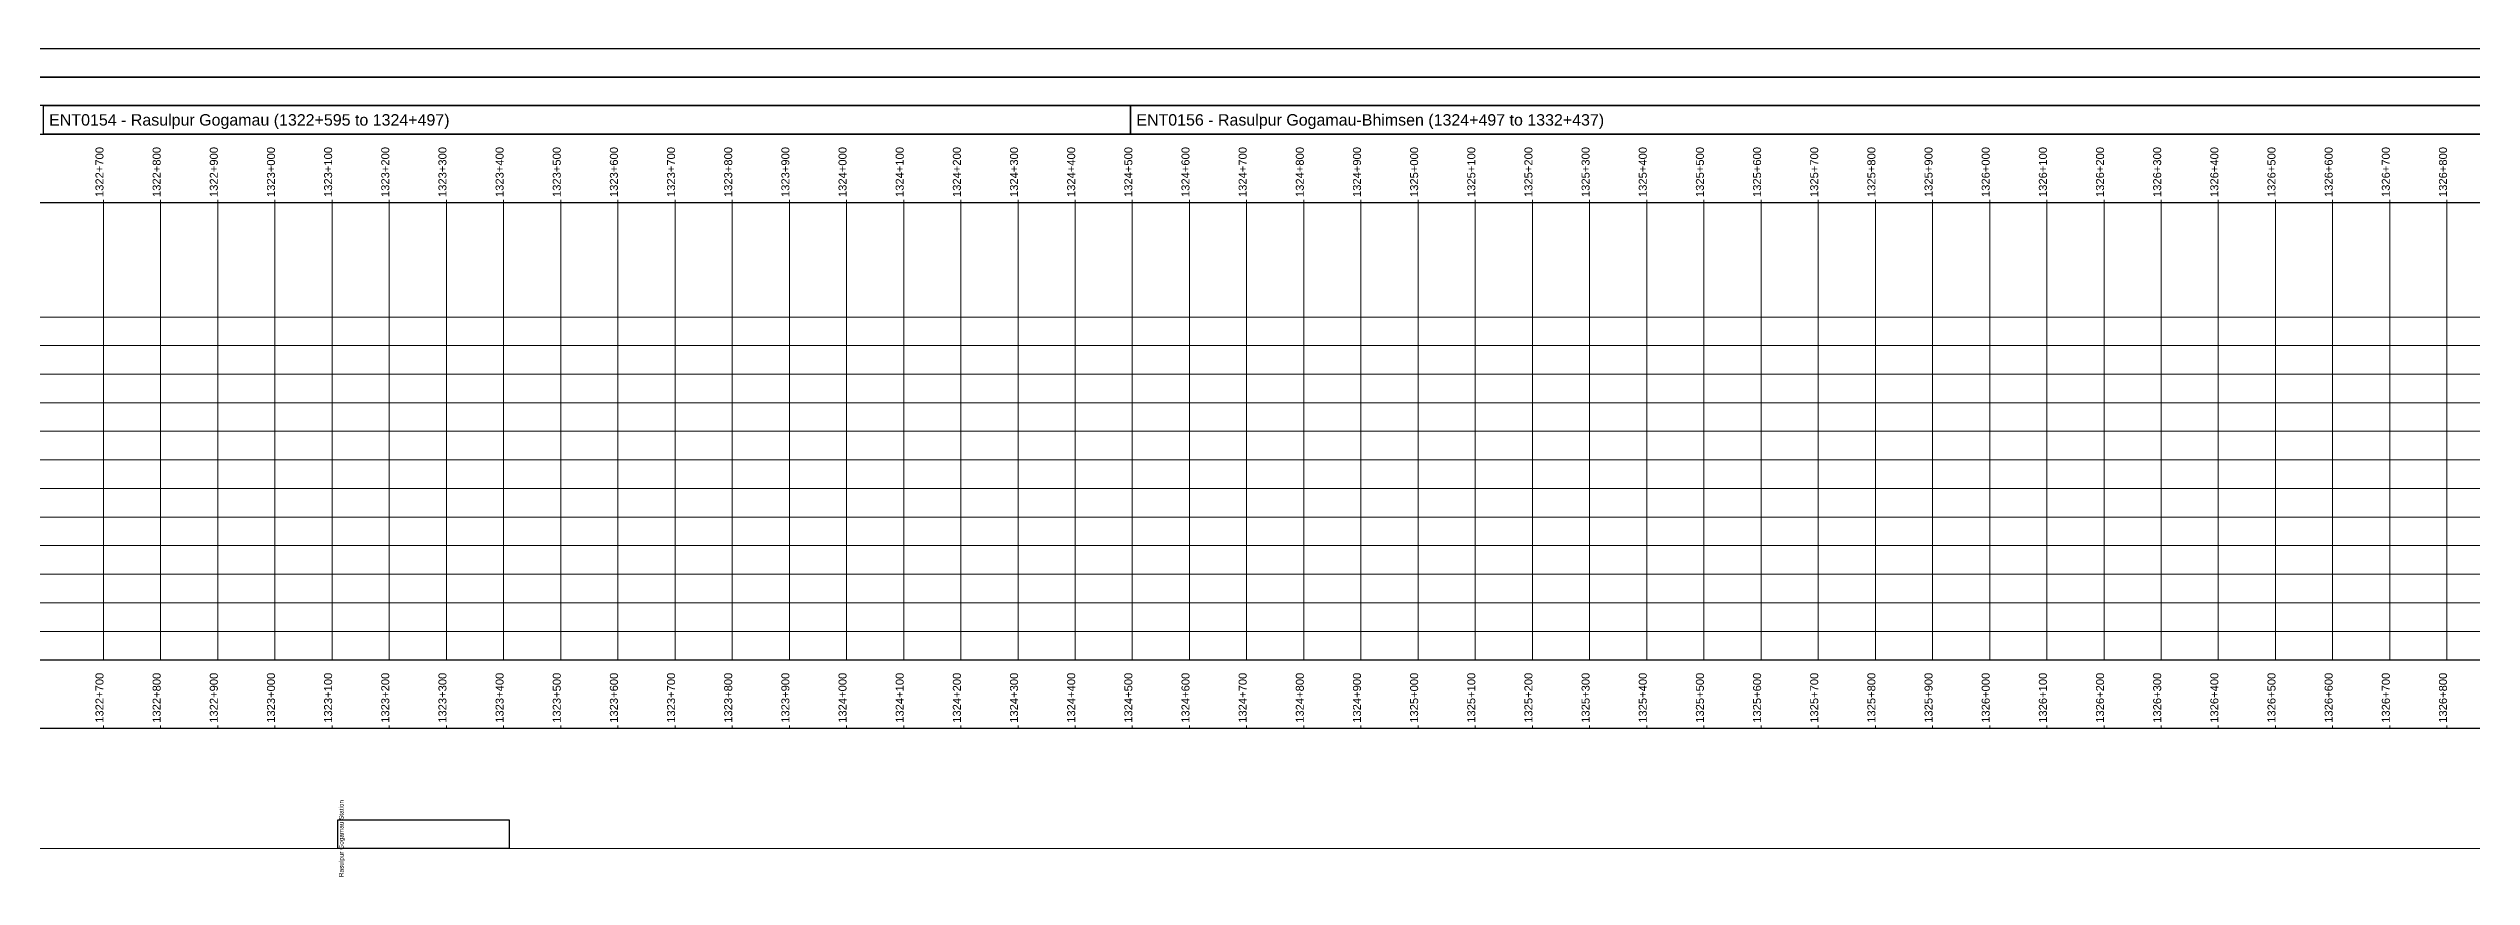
# Model space of a CAD drawing. Extents: x 1318964 to 1334763, y 3551 to 5000.
# Drawn here: x 1322604 to 1326843, y 3551 to 5000 of the extents above; entities that cross this region are included whole.
import ezdxf

# ---------------------------------------------------------------- set-up
doc = ezdxf.new("R2010")
doc.units = 0
doc.linetypes.add('Dashed', pattern=[0])
for name, color, linetype in [('Activity Lines', 7, 'Continuous'), ('Chainage Text', 7, 'Continuous'), ('Entity', 7, 'Continuous'), ('Markers-One', 7, 'Continuous'), ('Outer Box', 7, 'Continuous'), ('Package', 7, 'Continuous'), ('Section', 7, 'Continuous'), ('Vertical Chainage Lines', 7, 'Continuous')]:
    doc.layers.add(name, color=color, linetype=linetype)
doc.styles.add('True type font', font='Arial.ttf')

msp = doc.modelspace()

# ---------------------------------------------------------------- linework, layer by layer
at = {"layer": 'Activity Lines', "color": 195, "linetype": 'Dashed', "lineweight": 15, "true_color": 0x942193}
msp.add_polyline3d([(1319264, 4530, 0), (1334400, 4530, 0)], dxfattribs=at)
at = {"layer": 'Activity Lines', "color": 2, "linetype": 'Dashed', "lineweight": 15, "true_color": 0xd4fb79}
msp.add_polyline3d([(1319264, 4480, 0), (1334400, 4480, 0)], dxfattribs=at)
at = {"layer": 'Activity Lines', "color": 40, "linetype": 'Dashed', "lineweight": 15, "true_color": 0x8efa00}
msp.add_polyline3d([(1319264, 4430, 0), (1334400, 4430, 0)], dxfattribs=at)
at = {"layer": 'Activity Lines', "color": 6, "linetype": 'Dashed', "lineweight": 15, "true_color": 0x9437ff}
msp.add_polyline3d([(1319264, 4380, 0), (1334400, 4380, 0)], dxfattribs=at)
at = {"layer": 'Activity Lines', "color": 205, "linetype": 'Dashed', "lineweight": 15, "true_color": 0x008f00}
msp.add_polyline3d([(1319264, 4330, 0), (1334400, 4330, 0)], dxfattribs=at)
at = {"layer": 'Activity Lines', "color": 241, "linetype": 'Dashed', "lineweight": 15, "true_color": 0xa9a9a9}
msp.add_polyline3d([(1319264, 4280, 0), (1334400, 4280, 0)], dxfattribs=at)
at = {"layer": 'Activity Lines', "color": 74, "linetype": 'Dashed', "lineweight": 15, "true_color": 0x945200}
msp.add_polyline3d([(1319264, 4230, 0), (1334400, 4230, 0)], dxfattribs=at)
at = {"layer": 'Activity Lines', "color": 152, "linetype": 'Dashed', "lineweight": 15, "true_color": 0x941751}
msp.add_polyline3d([(1319264, 4180, 0), (1334400, 4180, 0)], dxfattribs=at)
at = {"layer": 'Activity Lines', "color": 140, "linetype": 'Dashed', "lineweight": 15, "true_color": 0x7a81ff}
msp.add_polyline3d([(1319264, 4130, 0), (1334400, 4130, 0)], dxfattribs=at)
at = {"layer": 'Activity Lines', "color": 52, "linetype": 'Dashed', "lineweight": 15, "true_color": 0x00f900}
msp.add_polyline3d([(1319264, 4080, 0), (1334400, 4080, 0)], dxfattribs=at)
at = {"layer": 'Activity Lines', "color": 110, "linetype": 'Dashed', "lineweight": 15, "true_color": 0xff7e79}
msp.add_polyline3d([(1319264, 4030, 0), (1334400, 4030, 0)], dxfattribs=at)
at = {"layer": 'Activity Lines', "color": 213, "linetype": 'Dashed', "lineweight": 15, "true_color": 0x0096ff}
msp.add_polyline3d([(1319264, 3980, 0), (1334400, 3980, 0)], dxfattribs=at)
at = {"layer": 'Entity', "color": 9, "lineweight": 25}
for points in [[(1322595, 4900, 0), (1324497, 4900, 0), (1324497, 4850, 0), (1322595, 4850, 0)], [(1324497, 4900, 0), (1332437, 4900, 0), (1332437, 4850, 0), (1324497, 4850, 0)], [(1323110, 3650, 0), (1323410, 3650, 0), (1323410, 3600, 0), (1323110, 3600, 0)]]:
    msp.add_polyline3d(points, close=True, dxfattribs=at)
at = {"layer": 'Markers-One', "color": 41, "linetype": 'Dashed', "lineweight": 0, "true_color": 0xe0e0e0}
for points in [[(1322700, 4730, 0), (1322700, 4735, 0)], [(1322800, 4730, 0), (1322800, 4735, 0)], [(1322900, 4730, 0), (1322900, 4735, 0)], [(1323000, 4730, 0), (1323000, 4735, 0)], [(1323100, 4730, 0), (1323100, 4735, 0)], [(1323200, 4730, 0), (1323200, 4735, 0)], [(1323300, 4730, 0), (1323300, 4735, 0)], [(1323400, 4730, 0), (1323400, 4735, 0)], [(1323500, 4730, 0), (1323500, 4735, 0)], [(1323600, 4730, 0), (1323600, 4735, 0)], [(1323700, 4730, 0), (1323700, 4735, 0)], [(1323800, 4730, 0), (1323800, 4735, 0)], [(1323900, 4730, 0), (1323900, 4735, 0)], [(1324000, 4730, 0), (1324000, 4735, 0)], [(1324100, 4730, 0), (1324100, 4735, 0)], [(1324200, 4730, 0), (1324200, 4735, 0)], [(1324300, 4730, 0), (1324300, 4735, 0)], [(1324400, 4730, 0), (1324400, 4735, 0)], [(1324500, 4730, 0), (1324500, 4735, 0)], [(1324600, 4730, 0), (1324600, 4735, 0)], [(1324700, 4730, 0), (1324700, 4735, 0)], [(1324800, 4730, 0), (1324800, 4735, 0)], [(1324900, 4730, 0), (1324900, 4735, 0)], [(1325000, 4730, 0), (1325000, 4735, 0)], [(1325100, 4730, 0), (1325100, 4735, 0)], [(1325200, 4730, 0), (1325200, 4735, 0)], [(1325300, 4730, 0), (1325300, 4735, 0)], [(1325400, 4730, 0), (1325400, 4735, 0)], [(1325500, 4730, 0), (1325500, 4735, 0)], [(1325600, 4730, 0), (1325600, 4735, 0)], [(1325700, 4730, 0), (1325700, 4735, 0)], [(1325800, 4730, 0), (1325800, 4735, 0)], [(1325900, 4730, 0), (1325900, 4735, 0)], [(1326000, 4730, 0), (1326000, 4735, 0)], [(1326100, 4730, 0), (1326100, 4735, 0)], [(1326200, 4730, 0), (1326200, 4735, 0)], [(1326300, 4730, 0), (1326300, 4735, 0)], [(1326400, 4730, 0), (1326400, 4735, 0)], [(1326500, 4730, 0), (1326500, 4735, 0)], [(1326600, 4730, 0), (1326600, 4735, 0)], [(1326700, 4730, 0), (1326700, 4735, 0)], [(1326800, 4730, 0), (1326800, 4735, 0)], [(1322700, 3810, 0), (1322700, 3815, 0)], [(1322800, 3810, 0), (1322800, 3815, 0)], [(1322900, 3810, 0), (1322900, 3815, 0)], [(1323000, 3810, 0), (1323000, 3815, 0)], [(1323100, 3810, 0), (1323100, 3815, 0)], [(1323200, 3810, 0), (1323200, 3815, 0)], [(1323300, 3810, 0), (1323300, 3815, 0)], [(1323400, 3810, 0), (1323400, 3815, 0)], [(1323500, 3810, 0), (1323500, 3815, 0)], [(1323600, 3810, 0), (1323600, 3815, 0)], [(1323700, 3810, 0), (1323700, 3815, 0)], [(1323800, 3810, 0), (1323800, 3815, 0)], [(1323900, 3810, 0), (1323900, 3815, 0)], [(1324000, 3810, 0), (1324000, 3815, 0)], [(1324100, 3810, 0), (1324100, 3815, 0)], [(1324200, 3810, 0), (1324200, 3815, 0)], [(1324300, 3810, 0), (1324300, 3815, 0)], [(1324400, 3810, 0), (1324400, 3815, 0)], [(1324500, 3810, 0), (1324500, 3815, 0)], [(1324600, 3810, 0), (1324600, 3815, 0)], [(1324700, 3810, 0), (1324700, 3815, 0)], [(1324800, 3810, 0), (1324800, 3815, 0)], [(1324900, 3810, 0), (1324900, 3815, 0)], [(1325000, 3810, 0), (1325000, 3815, 0)], [(1325100, 3810, 0), (1325100, 3815, 0)], [(1325200, 3810, 0), (1325200, 3815, 0)], [(1325300, 3810, 0), (1325300, 3815, 0)], [(1325400, 3810, 0), (1325400, 3815, 0)], [(1325500, 3810, 0), (1325500, 3815, 0)], [(1325600, 3810, 0), (1325600, 3815, 0)], [(1325700, 3810, 0), (1325700, 3815, 0)], [(1325800, 3810, 0), (1325800, 3815, 0)], [(1325900, 3810, 0), (1325900, 3815, 0)], [(1326000, 3810, 0), (1326000, 3815, 0)], [(1326100, 3810, 0), (1326100, 3815, 0)], [(1326200, 3810, 0), (1326200, 3815, 0)], [(1326300, 3810, 0), (1326300, 3815, 0)], [(1326400, 3810, 0), (1326400, 3815, 0)], [(1326500, 3810, 0), (1326500, 3815, 0)], [(1326600, 3810, 0), (1326600, 3815, 0)], [(1326700, 3810, 0), (1326700, 3815, 0)], [(1326800, 3810, 0), (1326800, 3815, 0)]]:
    msp.add_polyline3d(points, dxfattribs=at)
at = {"layer": 'Outer Box', "color": 9, "lineweight": 5}
msp.add_polyline3d([(1318964, 5000, 0), (1334700, 5000, 0), (1334700, 3600, 0), (1318964, 3600, 0)], close=True, dxfattribs=at)
at = {"layer": 'Package', "color": 9, "lineweight": 25}
for points in [[(1319264, 5000, 0), (1334400, 5000, 0), (1334400, 4950, 0), (1319264, 4950, 0)], [(1319264, 4850, 0), (1334400, 4850, 0), (1334400, 4730, 0), (1319264, 4730, 0)], [(1319264, 3930, 0), (1334400, 3930, 0), (1334400, 3810, 0), (1319264, 3810, 0)]]:
    msp.add_polyline3d(points, close=True, dxfattribs=at)
at = {"layer": 'Section', "color": 9, "lineweight": 25}
msp.add_polyline3d([(1319264, 4950, 0), (1334400, 4950, 0), (1334400, 4900, 0), (1319264, 4900, 0)], close=True, dxfattribs=at)
at = {"layer": 'Vertical Chainage Lines', "color": 41, "linetype": 'Dashed', "lineweight": 0, "true_color": 0xe0e0e0}
for points in [[(1322700, 4730, 0), (1322700, 3930, 0)], [(1322800, 4730, 0), (1322800, 3930, 0)], [(1322900, 4730, 0), (1322900, 3930, 0)], [(1323000, 4730, 0), (1323000, 3930, 0)], [(1323100, 4730, 0), (1323100, 3930, 0)], [(1323200, 4730, 0), (1323200, 3930, 0)], [(1323300, 4730, 0), (1323300, 3930, 0)], [(1323400, 4730, 0), (1323400, 3930, 0)], [(1323500, 4730, 0), (1323500, 3930, 0)], [(1323600, 4730, 0), (1323600, 3930, 0)], [(1323700, 4730, 0), (1323700, 3930, 0)], [(1323800, 4730, 0), (1323800, 3930, 0)], [(1323900, 4730, 0), (1323900, 3930, 0)], [(1324000, 4730, 0), (1324000, 3930, 0)], [(1324100, 4730, 0), (1324100, 3930, 0)], [(1324200, 4730, 0), (1324200, 3930, 0)], [(1324300, 4730, 0), (1324300, 3930, 0)], [(1324400, 4730, 0), (1324400, 3930, 0)], [(1324500, 4730, 0), (1324500, 3930, 0)], [(1324600, 4730, 0), (1324600, 3930, 0)], [(1324700, 4730, 0), (1324700, 3930, 0)], [(1324800, 4730, 0), (1324800, 3930, 0)], [(1324900, 4730, 0), (1324900, 3930, 0)], [(1325000, 4730, 0), (1325000, 3930, 0)], [(1325100, 4730, 0), (1325100, 3930, 0)], [(1325200, 4730, 0), (1325200, 3930, 0)], [(1325300, 4730, 0), (1325300, 3930, 0)], [(1325400, 4730, 0), (1325400, 3930, 0)], [(1325500, 4730, 0), (1325500, 3930, 0)], [(1325600, 4730, 0), (1325600, 3930, 0)], [(1325700, 4730, 0), (1325700, 3930, 0)], [(1325800, 4730, 0), (1325800, 3930, 0)], [(1325900, 4730, 0), (1325900, 3930, 0)], [(1326000, 4730, 0), (1326000, 3930, 0)], [(1326100, 4730, 0), (1326100, 3930, 0)], [(1326200, 4730, 0), (1326200, 3930, 0)], [(1326300, 4730, 0), (1326300, 3930, 0)], [(1326400, 4730, 0), (1326400, 3930, 0)], [(1326500, 4730, 0), (1326500, 3930, 0)], [(1326600, 4730, 0), (1326600, 3930, 0)], [(1326700, 4730, 0), (1326700, 3930, 0)], [(1326800, 4730, 0), (1326800, 3930, 0)]]:
    msp.add_polyline3d(points, dxfattribs=at)

# ---------------------------------------------------------------- texts
at = {"layer": 'Chainage Text', "color": 9, "lineweight": 15, "style": 'True type font'}
for s, p in [('1322+700', (1322700, 4740)), ('1322+800', (1322800, 4740)), ('1322+900', (1322900, 4740)), ('1323+000', (1323000, 4740)), ('1323+100', (1323100, 4740)), ('1323+200', (1323200, 4740)), ('1323+300', (1323300, 4740)), ('1323+400', (1323400, 4740)), ('1323+500', (1323500, 4740)), ('1323+600', (1323600, 4740)), ('1323+700', (1323700, 4740)), ('1323+800', (1323800, 4740)), ('1323+900', (1323900, 4740)), ('1324+000', (1324000, 4740)), ('1324+100', (1324100, 4740)), ('1324+200', (1324200, 4740)), ('1324+300', (1324300, 4740)), ('1324+400', (1324400, 4740)), ('1324+500', (1324500, 4740)), ('1324+600', (1324600, 4740)), ('1324+700', (1324700, 4740)), ('1324+800', (1324800, 4740)), ('1324+900', (1324900, 4740)), ('1325+000', (1325000, 4740)), ('1325+100', (1325100, 4740)), ('1325+200', (1325200, 4740)), ('1325+300', (1325300, 4740)), ('1325+400', (1325400, 4740)), ('1325+500', (1325500, 4740)), ('1325+600', (1325600, 4740)), ('1325+700', (1325700, 4740)), ('1325+800', (1325800, 4740)), ('1325+900', (1325900, 4740)), ('1326+000', (1326000, 4740)), ('1326+100', (1326100, 4740)), ('1326+200', (1326200, 4740)), ('1326+300', (1326300, 4740)), ('1326+400', (1326400, 4740)), ('1326+500', (1326500, 4740)), ('1326+600', (1326600, 4740)), ('1326+700', (1326700, 4740)), ('1326+800', (1326800, 4740)), ('1322+700', (1322700, 3820)), ('1322+800', (1322800, 3820)), ('1322+900', (1322900, 3820)), ('1323+000', (1323000, 3820)), ('1323+100', (1323100, 3820)), ('1323+200', (1323200, 3820)), ('1323+300', (1323300, 3820)), ('1323+400', (1323400, 3820)), ('1323+500', (1323500, 3820)), ('1323+600', (1323600, 3820)), ('1323+700', (1323700, 3820)), ('1323+800', (1323800, 3820)), ('1323+900', (1323900, 3820)), ('1324+000', (1324000, 3820)), ('1324+100', (1324100, 3820)), ('1324+200', (1324200, 3820)), ('1324+300', (1324300, 3820)), ('1324+400', (1324400, 3820)), ('1324+500', (1324500, 3820)), ('1324+600', (1324600, 3820)), ('1324+700', (1324700, 3820)), ('1324+800', (1324800, 3820)), ('1324+900', (1324900, 3820)), ('1325+000', (1325000, 3820)), ('1325+100', (1325100, 3820)), ('1325+200', (1325200, 3820)), ('1325+300', (1325300, 3820)), ('1325+400', (1325400, 3820)), ('1325+500', (1325500, 3820)), ('1325+600', (1325600, 3820)), ('1325+700', (1325700, 3820)), ('1325+800', (1325800, 3820)), ('1325+900', (1325900, 3820)), ('1326+000', (1326000, 3820)), ('1326+100', (1326100, 3820)), ('1326+200', (1326200, 3820)), ('1326+300', (1326300, 3820)), ('1326+400', (1326400, 3820)), ('1326+500', (1326500, 3820)), ('1326+600', (1326600, 3820)), ('1326+700', (1326700, 3820)), ('1326+800', (1326800, 3820))]:
    msp.add_text(s, height=14, rotation=90, dxfattribs=at).set_placement(p)
at = {"layer": 'Entity', "color": 8, "lineweight": 15, "style": 'True type font'}
for s, p in [('ENT0154 - Rasulpur Gogamau (1322+595 to 1324+497)', (1322605, 4865)), ('ENT0156 - Rasulpur Gogamau-Bhimsen (1324+497 to 1332+437)', (1324507, 4865))]:
    msp.add_text(s, height=20, dxfattribs=at).set_placement(p)
at = {"layer": 'Entity', "color": 9, "lineweight": 15, "style": 'True type font'}
msp.add_text('Rasulpur Gogamau Station', height=8, rotation=90, dxfattribs=at).set_placement((1323120, 3550))

doc.saveas('drawing.dxf')
